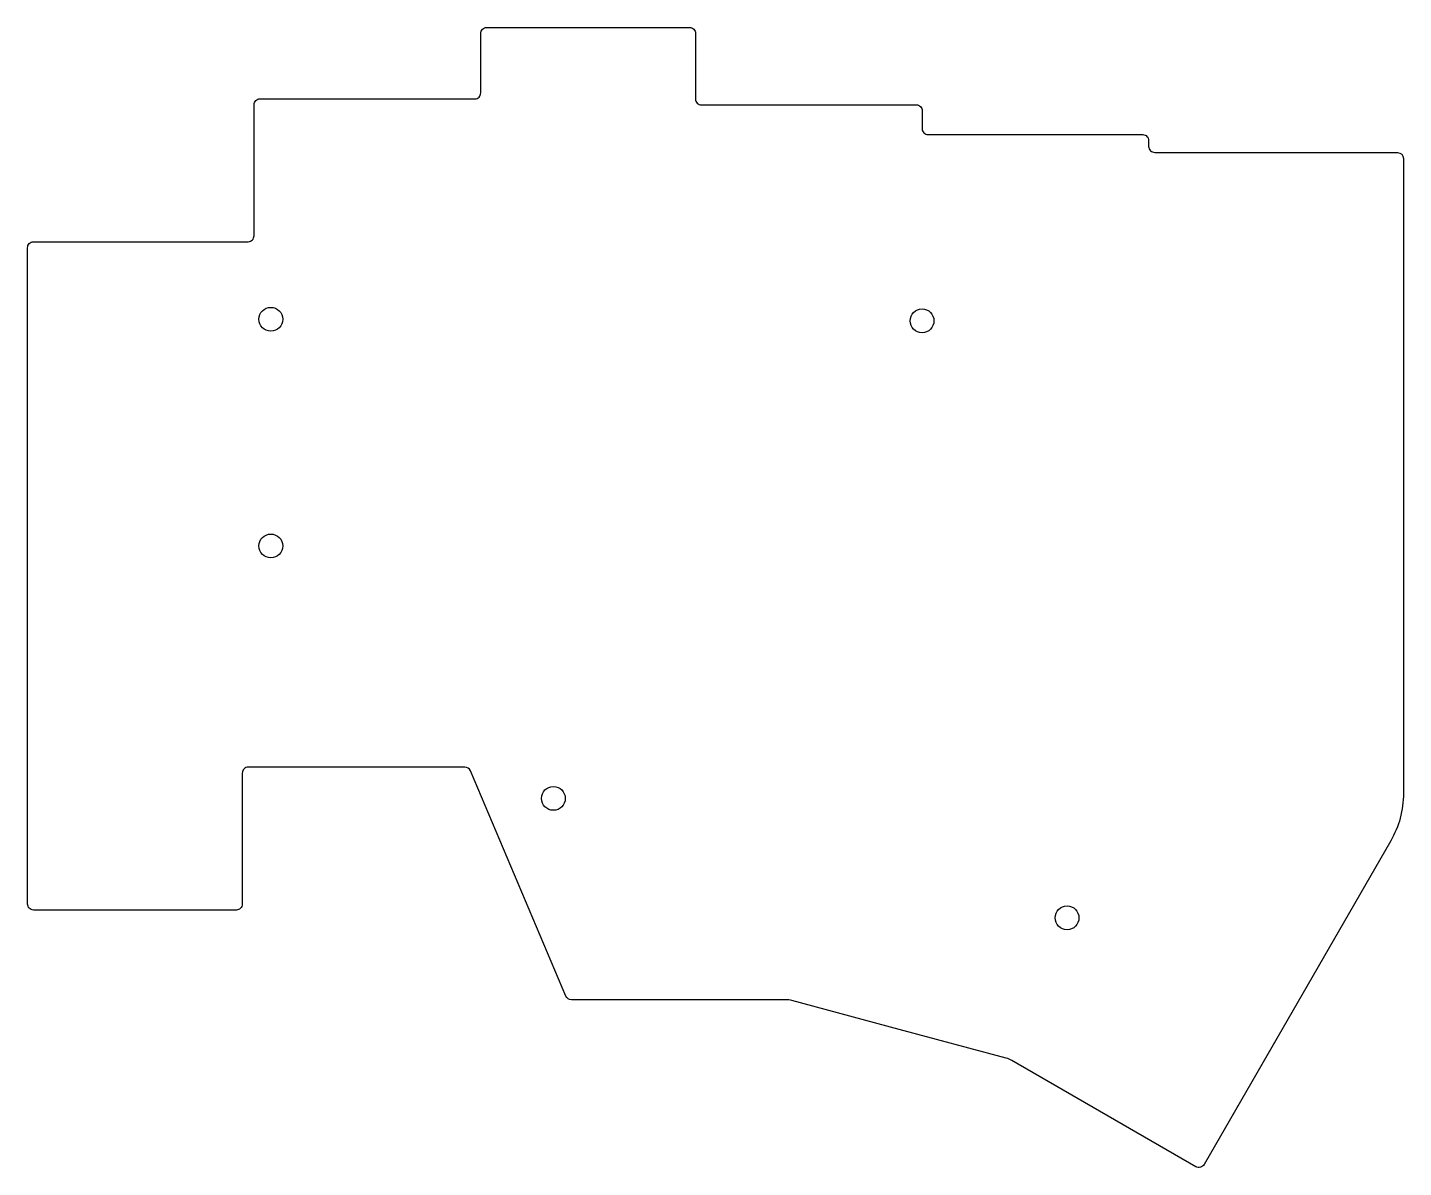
# Model space of a CAD drawing. Header units: millimetres. Extents: x -47 to 69, y -68 to 28.
import ezdxf

# ---------------------------------------------------------------- set-up
doc = ezdxf.new("R2010")
doc.units = ezdxf.units.MM
doc.layers.get('0').update_dxf_attribs({"linetype": 'CONTINUOUS'})

msp = doc.modelspace()

# ---------------------------------------------------------------- linework, layer by layer
msp.add_line((58.42, -55.96), (51.78, -67.46))
msp.add_lwpolyline([(-10.36, -34.07), (-19.05, -34.07), (-28.57, -34.07, 0.414214), (-29.07, -34.57), (-29.07, -45.58, -0.414214), (-29.57, -46.08), (-38.1, -46.08), (-46.63, -46.08, -0.414214), (-47.12, -45.58), (-47.12, 9.57, -0.414214), (-46.63, 10.08), (-38.1, 10.08), (-28.57, 10.08, 0.414214), (-28.08, 10.58), (-28.08, 21.58, -0.414214), (-27.58, 22.08), (-19.05, 22.08), (-9.52, 22.08, 0.414214), (-9.03, 22.58), (-9.03, 27.58, -0.414214), (-8.53, 28.08), (0, 28.08), (8.53, 28.08, -0.414214), (9.03, 27.58), (9.03, 22.08, 0.414214), (9.53, 21.58), (19.05, 21.58), (27.58, 21.58, -0.414214), (28.08, 21.08), (28.08, 19.58, 0.414214), (28.57, 19.08), (38.1, 19.08), (46.63, 19.08, -0.414214), (47.12, 18.58), (47.12, 18.08, 0.414243), (47.63, 17.58), (68.04, 17.57, -0.414182), (68.54, 17.07), (68.54, -36.28, -0.131652), (67.47, -40.28), (51.78, -67.46, -0.414214), (51.09, -67.65), (35.63, -58.72, 0.065543), (35.15, -58.52), (26.14, -56.11), (17.13, -53.69, 0.065543), (16.61, -53.62), (7.29, -53.62), (-1.41, -53.62, -0.301115), (-1.87, -53.32), (-9.9, -34.38, 0.301115)], format="xyb", close=True)
for centre in [(-26.67, 3.56), (28.07, 3.43), (-26.67, -15.49), (-2.92, -36.7), (40.26, -46.74)]:
    msp.add_circle(centre, 1)

doc.saveas('drawing.dxf')
